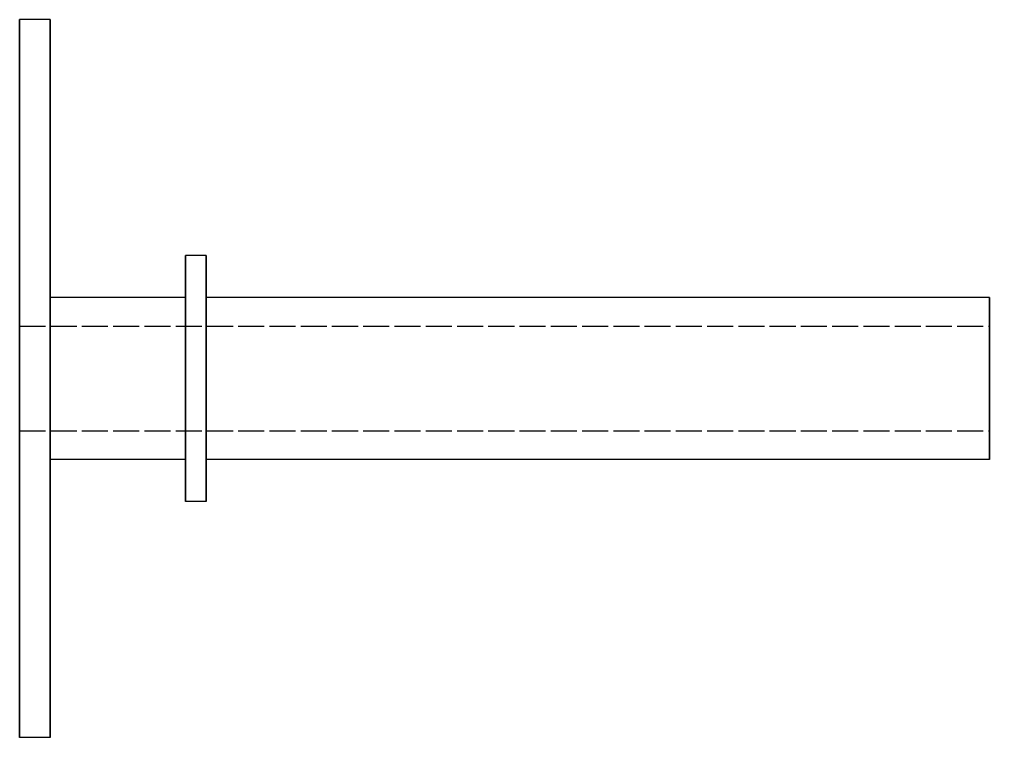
# Model space of a CAD drawing. Header units: millimetres. Extents: x -23 to 152, y -22 to 130.
# Drawn here: x 51.5 to 98.8, y 6.15 to 41.15 of the extents above; entities that cross this region are included whole.
import ezdxf

# ---------------------------------------------------------------- set-up
doc = ezdxf.new("R2010")
doc.units = ezdxf.units.MM
doc.linetypes.add('DASHED', pattern=[1.524, 1.27, -0.254])
doc.layers.add('HIDDEN', color=8, linetype='DASHED')
doc.layers.add('VISIBLE', color=7, linetype='CONTINUOUS')

msp = doc.modelspace()

# ---------------------------------------------------------------- linework, layer by layer
at = {"layer": 'HIDDEN'}
for points in [[(51.5, 41.15), (51.5, 40.59444), (51.5, 40.03889), (51.5, 39.48333), (51.5, 38.92778), (51.5, 38.37222), (51.5, 37.81667), (51.5, 37.26111), (51.5, 36.70556), (51.5, 36.15), (51.5, 35.59444), (51.5, 35.03889), (51.5, 34.48333), (51.5, 33.92778), (51.5, 33.37222), (51.5, 32.81667), (51.5, 32.26111), (51.5, 31.70556), (51.5, 31.15), (51.5, 30.59444), (51.5, 30.03889), (51.5, 29.48333), (51.5, 28.92778), (51.5, 28.37222), (51.5, 27.81667), (51.5, 27.26111), (51.5, 26.70556), (51.5, 26.15), (51.5, 25.59444), (51.5, 25.03889), (51.5, 24.48333), (51.5, 23.92778), (51.5, 23.37222), (51.5, 22.81667), (51.5, 22.26111), (51.5, 21.70556), (51.5, 21.15), (51.5, 20.59444), (51.5, 20.03889), (51.5, 19.48333), (51.5, 18.92778), (51.5, 18.37222), (51.5, 17.81667), (51.5, 17.26111), (51.5, 16.70556), (51.5, 16.15), (51.5, 15.59444), (51.5, 15.03889), (51.5, 14.48333), (51.5, 13.92778), (51.5, 13.37222), (51.5, 12.81667), (51.5, 12.26111), (51.5, 11.70556), (51.5, 11.15), (51.5, 10.59444), (51.5, 10.03889), (51.5, 9.48333), (51.5, 8.92778), (51.5, 8.37222), (51.5, 7.81667), (51.5, 7.26111), (51.5, 6.70556), (51.5, 6.15)], [(53, 41.15), (53, 40.59444), (53, 40.03889), (53, 39.48333), (53, 38.92778), (53, 38.37222), (53, 37.81667), (53, 37.26111), (53, 36.70556), (53, 36.15), (53, 35.59444), (53, 35.03889), (53, 34.48333), (53, 33.92778), (53, 33.37222), (53, 32.81667), (53, 32.26111), (53, 31.70556), (53, 31.15), (53, 30.59444), (53, 30.03889), (53, 29.48333), (53, 28.92778), (53, 28.37222), (53, 27.81667), (53, 27.26111), (53, 26.70556), (53, 26.15), (53, 25.59444), (53, 25.03889), (53, 24.48333), (53, 23.92778), (53, 23.37222), (53, 22.81667), (53, 22.26111), (53, 21.70556), (53, 21.15), (53, 20.59444), (53, 20.03889), (53, 19.48333), (53, 18.92778), (53, 18.37222), (53, 17.81667), (53, 17.26111), (53, 16.70556), (53, 16.15), (53, 15.59444), (53, 15.03889), (53, 14.48333), (53, 13.92778), (53, 13.37222), (53, 12.81667), (53, 12.26111), (53, 11.70556), (53, 11.15), (53, 10.59444), (53, 10.03889), (53, 9.48333), (53, 8.92778), (53, 8.37222), (53, 7.81667), (53, 7.26111), (53, 6.70556), (53, 6.15)], [(59.6, 29.65), (59.6, 29.45952), (59.6, 29.26905), (59.6, 29.07857), (59.6, 28.8881), (59.6, 28.69762), (59.6, 28.50714), (59.6, 28.31667), (59.6, 28.12619), (59.6, 27.93571), (59.6, 27.74524), (59.6, 27.55476), (59.6, 27.36429), (59.6, 27.17381), (59.6, 26.98333), (59.6, 26.79286), (59.6, 26.60238), (59.6, 26.4119), (59.6, 26.22143), (59.6, 26.03095), (59.6, 25.84048), (59.6, 25.65), (59.6, 25.45952), (59.6, 25.26905), (59.6, 25.07857), (59.6, 24.8881), (59.6, 24.69762), (59.6, 24.50714), (59.6, 24.31667), (59.6, 24.12619), (59.6, 23.93571), (59.6, 23.74524), (59.6, 23.55476), (59.6, 23.36429), (59.6, 23.17381), (59.6, 22.98333), (59.6, 22.79286), (59.6, 22.60238), (59.6, 22.4119), (59.6, 22.22143), (59.6, 22.03095), (59.6, 21.84048), (59.6, 21.65), (59.6, 21.45952), (59.6, 21.26905), (59.6, 21.07857), (59.6, 20.8881), (59.6, 20.69762), (59.6, 20.50714), (59.6, 20.31667), (59.6, 20.12619), (59.6, 19.93571), (59.6, 19.74524), (59.6, 19.55476), (59.6, 19.36429), (59.6, 19.17381), (59.6, 18.98333), (59.6, 18.79286), (59.6, 18.60238), (59.6, 18.4119), (59.6, 18.22143), (59.6, 18.03095), (59.6, 17.84048), (59.6, 17.65)], [(60.6, 29.65), (60.6, 29.45952), (60.6, 29.26905), (60.6, 29.07857), (60.6, 28.8881), (60.6, 28.69762), (60.6, 28.50714), (60.6, 28.31667), (60.6, 28.12619), (60.6, 27.93571), (60.6, 27.74524), (60.6, 27.55476), (60.6, 27.36429), (60.6, 27.17381), (60.6, 26.98333), (60.6, 26.79286), (60.6, 26.60238), (60.6, 26.4119), (60.6, 26.22143), (60.6, 26.03095), (60.6, 25.84048), (60.6, 25.65), (60.6, 25.45952), (60.6, 25.26905), (60.6, 25.07857), (60.6, 24.8881), (60.6, 24.69762), (60.6, 24.50714), (60.6, 24.31667), (60.6, 24.12619), (60.6, 23.93571), (60.6, 23.74524), (60.6, 23.55476), (60.6, 23.36429), (60.6, 23.17381), (60.6, 22.98333), (60.6, 22.79286), (60.6, 22.60238), (60.6, 22.4119), (60.6, 22.22143), (60.6, 22.03095), (60.6, 21.84048), (60.6, 21.65), (60.6, 21.45952), (60.6, 21.26905), (60.6, 21.07857), (60.6, 20.8881), (60.6, 20.69762), (60.6, 20.50714), (60.6, 20.31667), (60.6, 20.12619), (60.6, 19.93571), (60.6, 19.74524), (60.6, 19.55476), (60.6, 19.36429), (60.6, 19.17381), (60.6, 18.98333), (60.6, 18.79286), (60.6, 18.60238), (60.6, 18.4119), (60.6, 18.22143), (60.6, 18.03095), (60.6, 17.84048), (60.6, 17.65)], [(53, 23.65), (53, 23.7127), (53, 23.7754), (53, 23.8381), (53, 23.90079), (53, 23.96349), (53, 24.02619), (53, 24.08889), (53, 24.15159), (53, 24.21429), (53, 24.27698), (53, 24.33968), (53, 24.40238), (53, 24.46508), (53, 24.52778), (53, 24.59048), (53, 24.65317), (53, 24.71587), (53, 24.77857), (53, 24.84127), (53, 24.90397), (53, 24.96667), (53, 25.02937), (53, 25.09206), (53, 25.15476), (53, 25.21746), (53, 25.28016), (53, 25.34286), (53, 25.40556), (53, 25.46825), (53, 25.53095), (53, 25.59365), (53, 25.65635), (53, 25.71905), (53, 25.78175), (53, 25.84444), (53, 25.90714), (53, 25.96984), (53, 26.03254), (53, 26.09524), (53, 26.15794), (53, 26.22063), (53, 26.28333), (53, 26.34603), (53, 26.40873), (53, 26.47143), (53, 26.53413), (53, 26.59683), (53, 26.65952), (53, 26.72222), (53, 26.78492), (53, 26.84762), (53, 26.91032), (53, 26.97302), (53, 27.03571), (53, 27.09841), (53, 27.16111), (53, 27.22381), (53, 27.28651), (53, 27.34921), (53, 27.4119), (53, 27.4746), (53, 27.5373), (53, 27.6)], [(53, 27.6), (53, 27.4746), (53, 27.34921), (53, 27.22381), (53, 27.09841), (53, 26.97302), (53, 26.84762), (53, 26.72222), (53, 26.59683), (53, 26.47143), (53, 26.34603), (53, 26.22063), (53, 26.09524), (53, 25.96984), (53, 25.84444), (53, 25.71905), (53, 25.59365), (53, 25.46825), (53, 25.34286), (53, 25.21746), (53, 25.09206), (53, 24.96667), (53, 24.84127), (53, 24.71587), (53, 24.59048), (53, 24.46508), (53, 24.33968), (53, 24.21429), (53, 24.08889), (53, 23.96349), (53, 23.8381), (53, 23.7127), (53, 23.5873), (53, 23.4619), (53, 23.33651), (53, 23.21111), (53, 23.08571), (53, 22.96032), (53, 22.83492), (53, 22.70952), (53, 22.58413), (53, 22.45873), (53, 22.33333), (53, 22.20794), (53, 22.08254), (53, 21.95714), (53, 21.83175), (53, 21.70635), (53, 21.58095), (53, 21.45556), (53, 21.33016), (53, 21.20476), (53, 21.07937), (53, 20.95397), (53, 20.82857), (53, 20.70317), (53, 20.57778), (53, 20.45238), (53, 20.32698), (53, 20.20159), (53, 20.07619), (53, 19.95079), (53, 19.8254), (53, 19.7)], [(59.6, 23.65), (59.6, 23.7127), (59.6, 23.7754), (59.6, 23.8381), (59.6, 23.90079), (59.6, 23.96349), (59.6, 24.02619), (59.6, 24.08889), (59.6, 24.15159), (59.6, 24.21429), (59.6, 24.27698), (59.6, 24.33968), (59.6, 24.40238), (59.6, 24.46508), (59.6, 24.52778), (59.6, 24.59048), (59.6, 24.65317), (59.6, 24.71587), (59.6, 24.77857), (59.6, 24.84127), (59.6, 24.90397), (59.6, 24.96667), (59.6, 25.02937), (59.6, 25.09206), (59.6, 25.15476), (59.6, 25.21746), (59.6, 25.28016), (59.6, 25.34286), (59.6, 25.40556), (59.6, 25.46825), (59.6, 25.53095), (59.6, 25.59365), (59.6, 25.65635), (59.6, 25.71905), (59.6, 25.78175), (59.6, 25.84444), (59.6, 25.90714), (59.6, 25.96984), (59.6, 26.03254), (59.6, 26.09524), (59.6, 26.15794), (59.6, 26.22063), (59.6, 26.28333), (59.6, 26.34603), (59.6, 26.40873), (59.6, 26.47143), (59.6, 26.53413), (59.6, 26.59683), (59.6, 26.65952), (59.6, 26.72222), (59.6, 26.78492), (59.6, 26.84762), (59.6, 26.91032), (59.6, 26.97302), (59.6, 27.03571), (59.6, 27.09841), (59.6, 27.16111), (59.6, 27.22381), (59.6, 27.28651), (59.6, 27.34921), (59.6, 27.4119), (59.6, 27.4746), (59.6, 27.5373), (59.6, 27.6)], [(59.6, 27.6), (59.6, 27.4746), (59.6, 27.34921), (59.6, 27.22381), (59.6, 27.09841), (59.6, 26.97302), (59.6, 26.84762), (59.6, 26.72222), (59.6, 26.59683), (59.6, 26.47143), (59.6, 26.34603), (59.6, 26.22063), (59.6, 26.09524), (59.6, 25.96984), (59.6, 25.84444), (59.6, 25.71905), (59.6, 25.59365), (59.6, 25.46825), (59.6, 25.34286), (59.6, 25.21746), (59.6, 25.09206), (59.6, 24.96667), (59.6, 24.84127), (59.6, 24.71587), (59.6, 24.59048), (59.6, 24.46508), (59.6, 24.33968), (59.6, 24.21429), (59.6, 24.08889), (59.6, 23.96349), (59.6, 23.8381), (59.6, 23.7127), (59.6, 23.5873), (59.6, 23.4619), (59.6, 23.33651), (59.6, 23.21111), (59.6, 23.08571), (59.6, 22.96032), (59.6, 22.83492), (59.6, 22.70952), (59.6, 22.58413), (59.6, 22.45873), (59.6, 22.33333), (59.6, 22.20794), (59.6, 22.08254), (59.6, 21.95714), (59.6, 21.83175), (59.6, 21.70635), (59.6, 21.58095), (59.6, 21.45556), (59.6, 21.33016), (59.6, 21.20476), (59.6, 21.07937), (59.6, 20.95397), (59.6, 20.82857), (59.6, 20.70317), (59.6, 20.57778), (59.6, 20.45238), (59.6, 20.32698), (59.6, 20.20159), (59.6, 20.07619), (59.6, 19.95079), (59.6, 19.8254), (59.6, 19.7)], [(60.6, 23.65), (60.6, 23.7127), (60.6, 23.7754), (60.6, 23.8381), (60.6, 23.90079), (60.6, 23.96349), (60.6, 24.02619), (60.6, 24.08889), (60.6, 24.15159), (60.6, 24.21429), (60.6, 24.27698), (60.6, 24.33968), (60.6, 24.40238), (60.6, 24.46508), (60.6, 24.52778), (60.6, 24.59048), (60.6, 24.65317), (60.6, 24.71587), (60.6, 24.77857), (60.6, 24.84127), (60.6, 24.90397), (60.6, 24.96667), (60.6, 25.02937), (60.6, 25.09206), (60.6, 25.15476), (60.6, 25.21746), (60.6, 25.28016), (60.6, 25.34286), (60.6, 25.40556), (60.6, 25.46825), (60.6, 25.53095), (60.6, 25.59365), (60.6, 25.65635), (60.6, 25.71905), (60.6, 25.78175), (60.6, 25.84444), (60.6, 25.90714), (60.6, 25.96984), (60.6, 26.03254), (60.6, 26.09524), (60.6, 26.15794), (60.6, 26.22063), (60.6, 26.28333), (60.6, 26.34603), (60.6, 26.40873), (60.6, 26.47143), (60.6, 26.53413), (60.6, 26.59683), (60.6, 26.65952), (60.6, 26.72222), (60.6, 26.78492), (60.6, 26.84762), (60.6, 26.91032), (60.6, 26.97302), (60.6, 27.03571), (60.6, 27.09841), (60.6, 27.16111), (60.6, 27.22381), (60.6, 27.28651), (60.6, 27.34921), (60.6, 27.4119), (60.6, 27.4746), (60.6, 27.5373), (60.6, 27.6)], [(60.6, 27.6), (60.6, 27.4746), (60.6, 27.34921), (60.6, 27.22381), (60.6, 27.09841), (60.6, 26.97302), (60.6, 26.84762), (60.6, 26.72222), (60.6, 26.59683), (60.6, 26.47143), (60.6, 26.34603), (60.6, 26.22063), (60.6, 26.09524), (60.6, 25.96984), (60.6, 25.84444), (60.6, 25.71905), (60.6, 25.59365), (60.6, 25.46825), (60.6, 25.34286), (60.6, 25.21746), (60.6, 25.09206), (60.6, 24.96667), (60.6, 24.84127), (60.6, 24.71587), (60.6, 24.59048), (60.6, 24.46508), (60.6, 24.33968), (60.6, 24.21429), (60.6, 24.08889), (60.6, 23.96349), (60.6, 23.8381), (60.6, 23.7127), (60.6, 23.5873), (60.6, 23.4619), (60.6, 23.33651), (60.6, 23.21111), (60.6, 23.08571), (60.6, 22.96032), (60.6, 22.83492), (60.6, 22.70952), (60.6, 22.58413), (60.6, 22.45873), (60.6, 22.33333), (60.6, 22.20794), (60.6, 22.08254), (60.6, 21.95714), (60.6, 21.83175), (60.6, 21.70635), (60.6, 21.58095), (60.6, 21.45556), (60.6, 21.33016), (60.6, 21.20476), (60.6, 21.07937), (60.6, 20.95397), (60.6, 20.82857), (60.6, 20.70317), (60.6, 20.57778), (60.6, 20.45238), (60.6, 20.32698), (60.6, 20.20159), (60.6, 20.07619), (60.6, 19.95079), (60.6, 19.8254), (60.6, 19.7)], [(98.8, 27.6), (98.8, 27.4746), (98.8, 27.34921), (98.8, 27.22381), (98.8, 27.09841), (98.8, 26.97302), (98.8, 26.84762), (98.8, 26.72222), (98.8, 26.59683), (98.8, 26.47143), (98.8, 26.34603), (98.8, 26.22063), (98.8, 26.09524), (98.8, 25.96984), (98.8, 25.84444), (98.8, 25.71905), (98.8, 25.59365), (98.8, 25.46825), (98.8, 25.34286), (98.8, 25.21746), (98.8, 25.09206), (98.8, 24.96667), (98.8, 24.84127), (98.8, 24.71587), (98.8, 24.59048), (98.8, 24.46508), (98.8, 24.33968), (98.8, 24.21429), (98.8, 24.08889), (98.8, 23.96349), (98.8, 23.8381), (98.8, 23.7127), (98.8, 23.5873), (98.8, 23.4619), (98.8, 23.33651), (98.8, 23.21111), (98.8, 23.08571), (98.8, 22.96032), (98.8, 22.83492), (98.8, 22.70952), (98.8, 22.58413), (98.8, 22.45873), (98.8, 22.33333), (98.8, 22.20794), (98.8, 22.08254), (98.8, 21.95714), (98.8, 21.83175), (98.8, 21.70635), (98.8, 21.58095), (98.8, 21.45556), (98.8, 21.33016), (98.8, 21.20476), (98.8, 21.07937), (98.8, 20.95397), (98.8, 20.82857), (98.8, 20.70317), (98.8, 20.57778), (98.8, 20.45238), (98.8, 20.32698), (98.8, 20.20159), (98.8, 20.07619), (98.8, 19.95079), (98.8, 19.8254), (98.8, 19.7)], [(51.5, 23.65), (51.5, 23.69048), (51.5, 23.73095), (51.5, 23.77143), (51.5, 23.8119), (51.5, 23.85238), (51.5, 23.89286), (51.5, 23.93333), (51.5, 23.97381), (51.5, 24.01429), (51.5, 24.05476), (51.5, 24.09524), (51.5, 24.13571), (51.5, 24.17619), (51.5, 24.21667), (51.5, 24.25714), (51.5, 24.29762), (51.5, 24.3381), (51.5, 24.37857), (51.5, 24.41905), (51.5, 24.45952), (51.5, 24.5), (51.5, 24.54048), (51.5, 24.58095), (51.5, 24.62143), (51.5, 24.6619), (51.5, 24.70238), (51.5, 24.74286), (51.5, 24.78333), (51.5, 24.82381), (51.5, 24.86429), (51.5, 24.90476), (51.5, 24.94524), (51.5, 24.98571), (51.5, 25.02619), (51.5, 25.06667), (51.5, 25.10714), (51.5, 25.14762), (51.5, 25.1881), (51.5, 25.22857), (51.5, 25.26905), (51.5, 25.30952), (51.5, 25.35), (51.5, 25.39048), (51.5, 25.43095), (51.5, 25.47143), (51.5, 25.5119), (51.5, 25.55238), (51.5, 25.59286), (51.5, 25.63333), (51.5, 25.67381), (51.5, 25.71429), (51.5, 25.75476), (51.5, 25.79524), (51.5, 25.83571), (51.5, 25.87619), (51.5, 25.91667), (51.5, 25.95714), (51.5, 25.99762), (51.5, 26.0381), (51.5, 26.07857), (51.5, 26.11905), (51.5, 26.15952), (51.5, 26.2)], [(51.5, 26.2), (51.5, 26.11905), (51.5, 26.0381), (51.5, 25.95714), (51.5, 25.87619), (51.5, 25.79524), (51.5, 25.71429), (51.5, 25.63333), (51.5, 25.55238), (51.5, 25.47143), (51.5, 25.39048), (51.5, 25.30952), (51.5, 25.22857), (51.5, 25.14762), (51.5, 25.06667), (51.5, 24.98571), (51.5, 24.90476), (51.5, 24.82381), (51.5, 24.74286), (51.5, 24.6619), (51.5, 24.58095), (51.5, 24.5), (51.5, 24.41905), (51.5, 24.3381), (51.5, 24.25714), (51.5, 24.17619), (51.5, 24.09524), (51.5, 24.01429), (51.5, 23.93333), (51.5, 23.85238), (51.5, 23.77143), (51.5, 23.69048), (51.5, 23.60952), (51.5, 23.52857), (51.5, 23.44762), (51.5, 23.36667), (51.5, 23.28571), (51.5, 23.20476), (51.5, 23.12381), (51.5, 23.04286), (51.5, 22.9619), (51.5, 22.88095), (51.5, 22.8), (51.5, 22.71905), (51.5, 22.6381), (51.5, 22.55714), (51.5, 22.47619), (51.5, 22.39524), (51.5, 22.31429), (51.5, 22.23333), (51.5, 22.15238), (51.5, 22.07143), (51.5, 21.99048), (51.5, 21.90952), (51.5, 21.82857), (51.5, 21.74762), (51.5, 21.66667), (51.5, 21.58571), (51.5, 21.50476), (51.5, 21.42381), (51.5, 21.34286), (51.5, 21.2619), (51.5, 21.18095), (51.5, 21.1)], [(51.5, 26.2), (98.8, 26.2)], [(98.8, 23.65), (98.8, 23.69048), (98.8, 23.73095), (98.8, 23.77143), (98.8, 23.8119), (98.8, 23.85238), (98.8, 23.89286), (98.8, 23.93333), (98.8, 23.97381), (98.8, 24.01429), (98.8, 24.05476), (98.8, 24.09524), (98.8, 24.13571), (98.8, 24.17619), (98.8, 24.21667), (98.8, 24.25714), (98.8, 24.29762), (98.8, 24.3381), (98.8, 24.37857), (98.8, 24.41905), (98.8, 24.45952), (98.8, 24.5), (98.8, 24.54048), (98.8, 24.58095), (98.8, 24.62143), (98.8, 24.6619), (98.8, 24.70238), (98.8, 24.74286), (98.8, 24.78333), (98.8, 24.82381), (98.8, 24.86429), (98.8, 24.90476), (98.8, 24.94524), (98.8, 24.98571), (98.8, 25.02619), (98.8, 25.06667), (98.8, 25.10714), (98.8, 25.14762), (98.8, 25.1881), (98.8, 25.22857), (98.8, 25.26905), (98.8, 25.30952), (98.8, 25.35), (98.8, 25.39048), (98.8, 25.43095), (98.8, 25.47143), (98.8, 25.5119), (98.8, 25.55238), (98.8, 25.59286), (98.8, 25.63333), (98.8, 25.67381), (98.8, 25.71429), (98.8, 25.75476), (98.8, 25.79524), (98.8, 25.83571), (98.8, 25.87619), (98.8, 25.91667), (98.8, 25.95714), (98.8, 25.99762), (98.8, 26.0381), (98.8, 26.07857), (98.8, 26.11905), (98.8, 26.15952), (98.8, 26.2)], [(98.8, 26.2), (98.8, 26.11905), (98.8, 26.0381), (98.8, 25.95714), (98.8, 25.87619), (98.8, 25.79524), (98.8, 25.71429), (98.8, 25.63333), (98.8, 25.55238), (98.8, 25.47143), (98.8, 25.39048), (98.8, 25.30952), (98.8, 25.22857), (98.8, 25.14762), (98.8, 25.06667), (98.8, 24.98571), (98.8, 24.90476), (98.8, 24.82381), (98.8, 24.74286), (98.8, 24.6619), (98.8, 24.58095), (98.8, 24.5), (98.8, 24.41905), (98.8, 24.3381), (98.8, 24.25714), (98.8, 24.17619), (98.8, 24.09524), (98.8, 24.01429), (98.8, 23.93333), (98.8, 23.85238), (98.8, 23.77143), (98.8, 23.69048), (98.8, 23.60952), (98.8, 23.52857), (98.8, 23.44762), (98.8, 23.36667), (98.8, 23.28571), (98.8, 23.20476), (98.8, 23.12381), (98.8, 23.04286), (98.8, 22.9619), (98.8, 22.88095), (98.8, 22.8), (98.8, 22.71905), (98.8, 22.6381), (98.8, 22.55714), (98.8, 22.47619), (98.8, 22.39524), (98.8, 22.31429), (98.8, 22.23333), (98.8, 22.15238), (98.8, 22.07143), (98.8, 21.99048), (98.8, 21.90952), (98.8, 21.82857), (98.8, 21.74762), (98.8, 21.66667), (98.8, 21.58571), (98.8, 21.50476), (98.8, 21.42381), (98.8, 21.34286), (98.8, 21.2619), (98.8, 21.18095), (98.8, 21.1)], [(51.5, 21.1), (51.5, 21.14048), (51.5, 21.18095), (51.5, 21.22143), (51.5, 21.2619), (51.5, 21.30238), (51.5, 21.34286), (51.5, 21.38333), (51.5, 21.42381), (51.5, 21.46429), (51.5, 21.50476), (51.5, 21.54524), (51.5, 21.58571), (51.5, 21.62619), (51.5, 21.66667), (51.5, 21.70714), (51.5, 21.74762), (51.5, 21.7881), (51.5, 21.82857), (51.5, 21.86905), (51.5, 21.90952), (51.5, 21.95), (51.5, 21.99048), (51.5, 22.03095), (51.5, 22.07143), (51.5, 22.1119), (51.5, 22.15238), (51.5, 22.19286), (51.5, 22.23333), (51.5, 22.27381), (51.5, 22.31429), (51.5, 22.35476), (51.5, 22.39524), (51.5, 22.43571), (51.5, 22.47619), (51.5, 22.51667), (51.5, 22.55714), (51.5, 22.59762), (51.5, 22.6381), (51.5, 22.67857), (51.5, 22.71905), (51.5, 22.75952), (51.5, 22.8), (51.5, 22.84048), (51.5, 22.88095), (51.5, 22.92143), (51.5, 22.9619), (51.5, 23.00238), (51.5, 23.04286), (51.5, 23.08333), (51.5, 23.12381), (51.5, 23.16429), (51.5, 23.20476), (51.5, 23.24524), (51.5, 23.28571), (51.5, 23.32619), (51.5, 23.36667), (51.5, 23.40714), (51.5, 23.44762), (51.5, 23.4881), (51.5, 23.52857), (51.5, 23.56905), (51.5, 23.60952), (51.5, 23.65)], [(53, 19.7), (53, 19.7627), (53, 19.8254), (53, 19.8881), (53, 19.95079), (53, 20.01349), (53, 20.07619), (53, 20.13889), (53, 20.20159), (53, 20.26429), (53, 20.32698), (53, 20.38968), (53, 20.45238), (53, 20.51508), (53, 20.57778), (53, 20.64048), (53, 20.70317), (53, 20.76587), (53, 20.82857), (53, 20.89127), (53, 20.95397), (53, 21.01667), (53, 21.07937), (53, 21.14206), (53, 21.20476), (53, 21.26746), (53, 21.33016), (53, 21.39286), (53, 21.45556), (53, 21.51825), (53, 21.58095), (53, 21.64365), (53, 21.70635), (53, 21.76905), (53, 21.83175), (53, 21.89444), (53, 21.95714), (53, 22.01984), (53, 22.08254), (53, 22.14524), (53, 22.20794), (53, 22.27063), (53, 22.33333), (53, 22.39603), (53, 22.45873), (53, 22.52143), (53, 22.58413), (53, 22.64683), (53, 22.70952), (53, 22.77222), (53, 22.83492), (53, 22.89762), (53, 22.96032), (53, 23.02302), (53, 23.08571), (53, 23.14841), (53, 23.21111), (53, 23.27381), (53, 23.33651), (53, 23.39921), (53, 23.4619), (53, 23.5246), (53, 23.5873), (53, 23.65)], [(59.6, 19.7), (59.6, 19.7627), (59.6, 19.8254), (59.6, 19.8881), (59.6, 19.95079), (59.6, 20.01349), (59.6, 20.07619), (59.6, 20.13889), (59.6, 20.20159), (59.6, 20.26429), (59.6, 20.32698), (59.6, 20.38968), (59.6, 20.45238), (59.6, 20.51508), (59.6, 20.57778), (59.6, 20.64048), (59.6, 20.70317), (59.6, 20.76587), (59.6, 20.82857), (59.6, 20.89127), (59.6, 20.95397), (59.6, 21.01667), (59.6, 21.07937), (59.6, 21.14206), (59.6, 21.20476), (59.6, 21.26746), (59.6, 21.33016), (59.6, 21.39286), (59.6, 21.45556), (59.6, 21.51825), (59.6, 21.58095), (59.6, 21.64365), (59.6, 21.70635), (59.6, 21.76905), (59.6, 21.83175), (59.6, 21.89444), (59.6, 21.95714), (59.6, 22.01984), (59.6, 22.08254), (59.6, 22.14524), (59.6, 22.20794), (59.6, 22.27063), (59.6, 22.33333), (59.6, 22.39603), (59.6, 22.45873), (59.6, 22.52143), (59.6, 22.58413), (59.6, 22.64683), (59.6, 22.70952), (59.6, 22.77222), (59.6, 22.83492), (59.6, 22.89762), (59.6, 22.96032), (59.6, 23.02302), (59.6, 23.08571), (59.6, 23.14841), (59.6, 23.21111), (59.6, 23.27381), (59.6, 23.33651), (59.6, 23.39921), (59.6, 23.4619), (59.6, 23.5246), (59.6, 23.5873), (59.6, 23.65)], [(60.6, 19.7), (60.6, 19.7627), (60.6, 19.8254), (60.6, 19.8881), (60.6, 19.95079), (60.6, 20.01349), (60.6, 20.07619), (60.6, 20.13889), (60.6, 20.20159), (60.6, 20.26429), (60.6, 20.32698), (60.6, 20.38968), (60.6, 20.45238), (60.6, 20.51508), (60.6, 20.57778), (60.6, 20.64048), (60.6, 20.70317), (60.6, 20.76587), (60.6, 20.82857), (60.6, 20.89127), (60.6, 20.95397), (60.6, 21.01667), (60.6, 21.07937), (60.6, 21.14206), (60.6, 21.20476), (60.6, 21.26746), (60.6, 21.33016), (60.6, 21.39286), (60.6, 21.45556), (60.6, 21.51825), (60.6, 21.58095), (60.6, 21.64365), (60.6, 21.70635), (60.6, 21.76905), (60.6, 21.83175), (60.6, 21.89444), (60.6, 21.95714), (60.6, 22.01984), (60.6, 22.08254), (60.6, 22.14524), (60.6, 22.20794), (60.6, 22.27063), (60.6, 22.33333), (60.6, 22.39603), (60.6, 22.45873), (60.6, 22.52143), (60.6, 22.58413), (60.6, 22.64683), (60.6, 22.70952), (60.6, 22.77222), (60.6, 22.83492), (60.6, 22.89762), (60.6, 22.96032), (60.6, 23.02302), (60.6, 23.08571), (60.6, 23.14841), (60.6, 23.21111), (60.6, 23.27381), (60.6, 23.33651), (60.6, 23.39921), (60.6, 23.4619), (60.6, 23.5246), (60.6, 23.5873), (60.6, 23.65)], [(98.8, 21.1), (98.8, 21.14048), (98.8, 21.18095), (98.8, 21.22143), (98.8, 21.2619), (98.8, 21.30238), (98.8, 21.34286), (98.8, 21.38333), (98.8, 21.42381), (98.8, 21.46429), (98.8, 21.50476), (98.8, 21.54524), (98.8, 21.58571), (98.8, 21.62619), (98.8, 21.66667), (98.8, 21.70714), (98.8, 21.74762), (98.8, 21.7881), (98.8, 21.82857), (98.8, 21.86905), (98.8, 21.90952), (98.8, 21.95), (98.8, 21.99048), (98.8, 22.03095), (98.8, 22.07143), (98.8, 22.1119), (98.8, 22.15238), (98.8, 22.19286), (98.8, 22.23333), (98.8, 22.27381), (98.8, 22.31429), (98.8, 22.35476), (98.8, 22.39524), (98.8, 22.43571), (98.8, 22.47619), (98.8, 22.51667), (98.8, 22.55714), (98.8, 22.59762), (98.8, 22.6381), (98.8, 22.67857), (98.8, 22.71905), (98.8, 22.75952), (98.8, 22.8), (98.8, 22.84048), (98.8, 22.88095), (98.8, 22.92143), (98.8, 22.9619), (98.8, 23.00238), (98.8, 23.04286), (98.8, 23.08333), (98.8, 23.12381), (98.8, 23.16429), (98.8, 23.20476), (98.8, 23.24524), (98.8, 23.28571), (98.8, 23.32619), (98.8, 23.36667), (98.8, 23.40714), (98.8, 23.44762), (98.8, 23.4881), (98.8, 23.52857), (98.8, 23.56905), (98.8, 23.60952), (98.8, 23.65)], [(51.5, 21.1), (98.8, 21.1)]]:
    msp.add_lwpolyline(points, dxfattribs=at)
at = {"layer": 'VISIBLE'}
for points in [[(51.5, 23.65), (51.5, 23.92778), (51.5, 24.20556), (51.5, 24.48333), (51.5, 24.76111), (51.5, 25.03889), (51.5, 25.31667), (51.5, 25.59444), (51.5, 25.87222), (51.5, 26.15), (51.5, 26.42778), (51.5, 26.70556), (51.5, 26.98333), (51.5, 27.26111), (51.5, 27.53889), (51.5, 27.81667), (51.5, 28.09444), (51.5, 28.37222), (51.5, 28.65), (51.5, 28.92778), (51.5, 29.20556), (51.5, 29.48333), (51.5, 29.76111), (51.5, 30.03889), (51.5, 30.31667), (51.5, 30.59444), (51.5, 30.87222), (51.5, 31.15), (51.5, 31.42778), (51.5, 31.70556), (51.5, 31.98333), (51.5, 32.26111), (51.5, 32.53889), (51.5, 32.81667), (51.5, 33.09444), (51.5, 33.37222), (51.5, 33.65), (51.5, 33.92778), (51.5, 34.20556), (51.5, 34.48333), (51.5, 34.76111), (51.5, 35.03889), (51.5, 35.31667), (51.5, 35.59444), (51.5, 35.87222), (51.5, 36.15), (51.5, 36.42778), (51.5, 36.70556), (51.5, 36.98333), (51.5, 37.26111), (51.5, 37.53889), (51.5, 37.81667), (51.5, 38.09444), (51.5, 38.37222), (51.5, 38.65), (51.5, 38.92778), (51.5, 39.20556), (51.5, 39.48333), (51.5, 39.76111), (51.5, 40.03889), (51.5, 40.31667), (51.5, 40.59444), (51.5, 40.87222), (51.5, 41.15)], [(53, 41.15), (51.5, 41.15)], [(53, 23.65), (53, 23.92778), (53, 24.20556), (53, 24.48333), (53, 24.76111), (53, 25.03889), (53, 25.31667), (53, 25.59444), (53, 25.87222), (53, 26.15), (53, 26.42778), (53, 26.70556), (53, 26.98333), (53, 27.26111), (53, 27.53889), (53, 27.81667), (53, 28.09444), (53, 28.37222), (53, 28.65), (53, 28.92778), (53, 29.20556), (53, 29.48333), (53, 29.76111), (53, 30.03889), (53, 30.31667), (53, 30.59444), (53, 30.87222), (53, 31.15), (53, 31.42778), (53, 31.70556), (53, 31.98333), (53, 32.26111), (53, 32.53889), (53, 32.81667), (53, 33.09444), (53, 33.37222), (53, 33.65), (53, 33.92778), (53, 34.20556), (53, 34.48333), (53, 34.76111), (53, 35.03889), (53, 35.31667), (53, 35.59444), (53, 35.87222), (53, 36.15), (53, 36.42778), (53, 36.70556), (53, 36.98333), (53, 37.26111), (53, 37.53889), (53, 37.81667), (53, 38.09444), (53, 38.37222), (53, 38.65), (53, 38.92778), (53, 39.20556), (53, 39.48333), (53, 39.76111), (53, 40.03889), (53, 40.31667), (53, 40.59444), (53, 40.87222), (53, 41.15)], [(59.6, 23.65), (59.6, 23.74524), (59.6, 23.84048), (59.6, 23.93571), (59.6, 24.03095), (59.6, 24.12619), (59.6, 24.22143), (59.6, 24.31667), (59.6, 24.4119), (59.6, 24.50714), (59.6, 24.60238), (59.6, 24.69762), (59.6, 24.79286), (59.6, 24.8881), (59.6, 24.98333), (59.6, 25.07857), (59.6, 25.17381), (59.6, 25.26905), (59.6, 25.36429), (59.6, 25.45952), (59.6, 25.55476), (59.6, 25.65), (59.6, 25.74524), (59.6, 25.84048), (59.6, 25.93571), (59.6, 26.03095), (59.6, 26.12619), (59.6, 26.22143), (59.6, 26.31667), (59.6, 26.4119), (59.6, 26.50714), (59.6, 26.60238), (59.6, 26.69762), (59.6, 26.79286), (59.6, 26.8881), (59.6, 26.98333), (59.6, 27.07857), (59.6, 27.17381), (59.6, 27.26905), (59.6, 27.36429), (59.6, 27.45952), (59.6, 27.55476), (59.6, 27.65), (59.6, 27.74524), (59.6, 27.84048), (59.6, 27.93571), (59.6, 28.03095), (59.6, 28.12619), (59.6, 28.22143), (59.6, 28.31667), (59.6, 28.4119), (59.6, 28.50714), (59.6, 28.60238), (59.6, 28.69762), (59.6, 28.79286), (59.6, 28.8881), (59.6, 28.98333), (59.6, 29.07857), (59.6, 29.17381), (59.6, 29.26905), (59.6, 29.36429), (59.6, 29.45952), (59.6, 29.55476), (59.6, 29.65)], [(60.6, 29.65), (59.6, 29.65)], [(60.6, 23.65), (60.6, 23.74524), (60.6, 23.84048), (60.6, 23.93571), (60.6, 24.03095), (60.6, 24.12619), (60.6, 24.22143), (60.6, 24.31667), (60.6, 24.4119), (60.6, 24.50714), (60.6, 24.60238), (60.6, 24.69762), (60.6, 24.79286), (60.6, 24.8881), (60.6, 24.98333), (60.6, 25.07857), (60.6, 25.17381), (60.6, 25.26905), (60.6, 25.36429), (60.6, 25.45952), (60.6, 25.55476), (60.6, 25.65), (60.6, 25.74524), (60.6, 25.84048), (60.6, 25.93571), (60.6, 26.03095), (60.6, 26.12619), (60.6, 26.22143), (60.6, 26.31667), (60.6, 26.4119), (60.6, 26.50714), (60.6, 26.60238), (60.6, 26.69762), (60.6, 26.79286), (60.6, 26.8881), (60.6, 26.98333), (60.6, 27.07857), (60.6, 27.17381), (60.6, 27.26905), (60.6, 27.36429), (60.6, 27.45952), (60.6, 27.55476), (60.6, 27.65), (60.6, 27.74524), (60.6, 27.84048), (60.6, 27.93571), (60.6, 28.03095), (60.6, 28.12619), (60.6, 28.22143), (60.6, 28.31667), (60.6, 28.4119), (60.6, 28.50714), (60.6, 28.60238), (60.6, 28.69762), (60.6, 28.79286), (60.6, 28.8881), (60.6, 28.98333), (60.6, 29.07857), (60.6, 29.17381), (60.6, 29.26905), (60.6, 29.36429), (60.6, 29.45952), (60.6, 29.55476), (60.6, 29.65)], [(59.6, 27.6), (53, 27.6)], [(98.8, 27.6), (60.6, 27.6)], [(98.8, 23.65), (98.8, 23.7127), (98.8, 23.7754), (98.8, 23.8381), (98.8, 23.90079), (98.8, 23.96349), (98.8, 24.02619), (98.8, 24.08889), (98.8, 24.15159), (98.8, 24.21429), (98.8, 24.27698), (98.8, 24.33968), (98.8, 24.40238), (98.8, 24.46508), (98.8, 24.52778), (98.8, 24.59048), (98.8, 24.65317), (98.8, 24.71587), (98.8, 24.77857), (98.8, 24.84127), (98.8, 24.90397), (98.8, 24.96667), (98.8, 25.02937), (98.8, 25.09206), (98.8, 25.15476), (98.8, 25.21746), (98.8, 25.28016), (98.8, 25.34286), (98.8, 25.40556), (98.8, 25.46825), (98.8, 25.53095), (98.8, 25.59365), (98.8, 25.65635), (98.8, 25.71905), (98.8, 25.78175), (98.8, 25.84444), (98.8, 25.90714), (98.8, 25.96984), (98.8, 26.03254), (98.8, 26.09524), (98.8, 26.15794), (98.8, 26.22063), (98.8, 26.28333), (98.8, 26.34603), (98.8, 26.40873), (98.8, 26.47143), (98.8, 26.53413), (98.8, 26.59683), (98.8, 26.65952), (98.8, 26.72222), (98.8, 26.78492), (98.8, 26.84762), (98.8, 26.91032), (98.8, 26.97302), (98.8, 27.03571), (98.8, 27.09841), (98.8, 27.16111), (98.8, 27.22381), (98.8, 27.28651), (98.8, 27.34921), (98.8, 27.4119), (98.8, 27.4746), (98.8, 27.5373), (98.8, 27.6)], [(59.6, 17.65), (59.6, 17.74524), (59.6, 17.84048), (59.6, 17.93571), (59.6, 18.03095), (59.6, 18.12619), (59.6, 18.22143), (59.6, 18.31667), (59.6, 18.4119), (59.6, 18.50714), (59.6, 18.60238), (59.6, 18.69762), (59.6, 18.79286), (59.6, 18.8881), (59.6, 18.98333), (59.6, 19.07857), (59.6, 19.17381), (59.6, 19.26905), (59.6, 19.36429), (59.6, 19.45952), (59.6, 19.55476), (59.6, 19.65), (59.6, 19.74524), (59.6, 19.84048), (59.6, 19.93571), (59.6, 20.03095), (59.6, 20.12619), (59.6, 20.22143), (59.6, 20.31667), (59.6, 20.4119), (59.6, 20.50714), (59.6, 20.60238), (59.6, 20.69762), (59.6, 20.79286), (59.6, 20.8881), (59.6, 20.98333), (59.6, 21.07857), (59.6, 21.17381), (59.6, 21.26905), (59.6, 21.36429), (59.6, 21.45952), (59.6, 21.55476), (59.6, 21.65), (59.6, 21.74524), (59.6, 21.84048), (59.6, 21.93571), (59.6, 22.03095), (59.6, 22.12619), (59.6, 22.22143), (59.6, 22.31667), (59.6, 22.4119), (59.6, 22.50714), (59.6, 22.60238), (59.6, 22.69762), (59.6, 22.79286), (59.6, 22.8881), (59.6, 22.98333), (59.6, 23.07857), (59.6, 23.17381), (59.6, 23.26905), (59.6, 23.36429), (59.6, 23.45952), (59.6, 23.55476), (59.6, 23.65)], [(60.6, 17.65), (60.6, 17.74524), (60.6, 17.84048), (60.6, 17.93571), (60.6, 18.03095), (60.6, 18.12619), (60.6, 18.22143), (60.6, 18.31667), (60.6, 18.4119), (60.6, 18.50714), (60.6, 18.60238), (60.6, 18.69762), (60.6, 18.79286), (60.6, 18.8881), (60.6, 18.98333), (60.6, 19.07857), (60.6, 19.17381), (60.6, 19.26905), (60.6, 19.36429), (60.6, 19.45952), (60.6, 19.55476), (60.6, 19.65), (60.6, 19.74524), (60.6, 19.84048), (60.6, 19.93571), (60.6, 20.03095), (60.6, 20.12619), (60.6, 20.22143), (60.6, 20.31667), (60.6, 20.4119), (60.6, 20.50714), (60.6, 20.60238), (60.6, 20.69762), (60.6, 20.79286), (60.6, 20.8881), (60.6, 20.98333), (60.6, 21.07857), (60.6, 21.17381), (60.6, 21.26905), (60.6, 21.36429), (60.6, 21.45952), (60.6, 21.55476), (60.6, 21.65), (60.6, 21.74524), (60.6, 21.84048), (60.6, 21.93571), (60.6, 22.03095), (60.6, 22.12619), (60.6, 22.22143), (60.6, 22.31667), (60.6, 22.4119), (60.6, 22.50714), (60.6, 22.60238), (60.6, 22.69762), (60.6, 22.79286), (60.6, 22.8881), (60.6, 22.98333), (60.6, 23.07857), (60.6, 23.17381), (60.6, 23.26905), (60.6, 23.36429), (60.6, 23.45952), (60.6, 23.55476), (60.6, 23.65)], [(98.8, 19.7), (98.8, 19.7627), (98.8, 19.8254), (98.8, 19.8881), (98.8, 19.95079), (98.8, 20.01349), (98.8, 20.07619), (98.8, 20.13889), (98.8, 20.20159), (98.8, 20.26429), (98.8, 20.32698), (98.8, 20.38968), (98.8, 20.45238), (98.8, 20.51508), (98.8, 20.57778), (98.8, 20.64048), (98.8, 20.70317), (98.8, 20.76587), (98.8, 20.82857), (98.8, 20.89127), (98.8, 20.95397), (98.8, 21.01667), (98.8, 21.07937), (98.8, 21.14206), (98.8, 21.20476), (98.8, 21.26746), (98.8, 21.33016), (98.8, 21.39286), (98.8, 21.45556), (98.8, 21.51825), (98.8, 21.58095), (98.8, 21.64365), (98.8, 21.70635), (98.8, 21.76905), (98.8, 21.83175), (98.8, 21.89444), (98.8, 21.95714), (98.8, 22.01984), (98.8, 22.08254), (98.8, 22.14524), (98.8, 22.20794), (98.8, 22.27063), (98.8, 22.33333), (98.8, 22.39603), (98.8, 22.45873), (98.8, 22.52143), (98.8, 22.58413), (98.8, 22.64683), (98.8, 22.70952), (98.8, 22.77222), (98.8, 22.83492), (98.8, 22.89762), (98.8, 22.96032), (98.8, 23.02302), (98.8, 23.08571), (98.8, 23.14841), (98.8, 23.21111), (98.8, 23.27381), (98.8, 23.33651), (98.8, 23.39921), (98.8, 23.4619), (98.8, 23.5246), (98.8, 23.5873), (98.8, 23.65)], [(51.5, 6.15), (51.5, 6.42778), (51.5, 6.70556), (51.5, 6.98333), (51.5, 7.26111), (51.5, 7.53889), (51.5, 7.81667), (51.5, 8.09444), (51.5, 8.37222), (51.5, 8.65), (51.5, 8.92778), (51.5, 9.20556), (51.5, 9.48333), (51.5, 9.76111), (51.5, 10.03889), (51.5, 10.31667), (51.5, 10.59444), (51.5, 10.87222), (51.5, 11.15), (51.5, 11.42778), (51.5, 11.70556), (51.5, 11.98333), (51.5, 12.26111), (51.5, 12.53889), (51.5, 12.81667), (51.5, 13.09444), (51.5, 13.37222), (51.5, 13.65), (51.5, 13.92778), (51.5, 14.20556), (51.5, 14.48333), (51.5, 14.76111), (51.5, 15.03889), (51.5, 15.31667), (51.5, 15.59444), (51.5, 15.87222), (51.5, 16.15), (51.5, 16.42778), (51.5, 16.70556), (51.5, 16.98333), (51.5, 17.26111), (51.5, 17.53889), (51.5, 17.81667), (51.5, 18.09444), (51.5, 18.37222), (51.5, 18.65), (51.5, 18.92778), (51.5, 19.20556), (51.5, 19.48333), (51.5, 19.76111), (51.5, 20.03889), (51.5, 20.31667), (51.5, 20.59444), (51.5, 20.87222), (51.5, 21.15), (51.5, 21.42778), (51.5, 21.70556), (51.5, 21.98333), (51.5, 22.26111), (51.5, 22.53889), (51.5, 22.81667), (51.5, 23.09444), (51.5, 23.37222), (51.5, 23.65)], [(53, 6.15), (53, 6.42778), (53, 6.70556), (53, 6.98333), (53, 7.26111), (53, 7.53889), (53, 7.81667), (53, 8.09444), (53, 8.37222), (53, 8.65), (53, 8.92778), (53, 9.20556), (53, 9.48333), (53, 9.76111), (53, 10.03889), (53, 10.31667), (53, 10.59444), (53, 10.87222), (53, 11.15), (53, 11.42778), (53, 11.70556), (53, 11.98333), (53, 12.26111), (53, 12.53889), (53, 12.81667), (53, 13.09444), (53, 13.37222), (53, 13.65), (53, 13.92778), (53, 14.20556), (53, 14.48333), (53, 14.76111), (53, 15.03889), (53, 15.31667), (53, 15.59444), (53, 15.87222), (53, 16.15), (53, 16.42778), (53, 16.70556), (53, 16.98333), (53, 17.26111), (53, 17.53889), (53, 17.81667), (53, 18.09444), (53, 18.37222), (53, 18.65), (53, 18.92778), (53, 19.20556), (53, 19.48333), (53, 19.76111), (53, 20.03889), (53, 20.31667), (53, 20.59444), (53, 20.87222), (53, 21.15), (53, 21.42778), (53, 21.70556), (53, 21.98333), (53, 22.26111), (53, 22.53889), (53, 22.81667), (53, 23.09444), (53, 23.37222), (53, 23.65)], [(59.6, 19.7), (53, 19.7)], [(98.8, 19.7), (60.6, 19.7)], [(60.6, 17.65), (59.6, 17.65)], [(53, 6.15), (51.5, 6.15)]]:
    msp.add_lwpolyline(points, dxfattribs=at)

doc.saveas('drawing.dxf')
